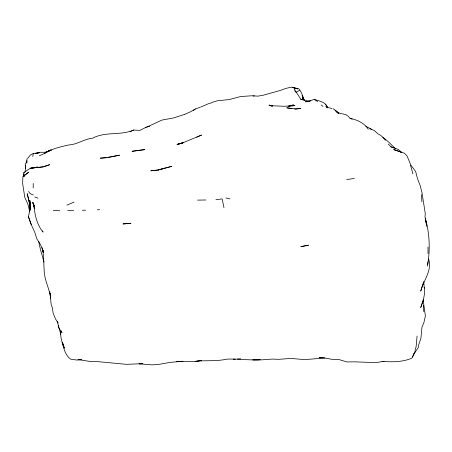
<?xml version="1.0" encoding="UTF-8"?>
<svg xmlns="http://www.w3.org/2000/svg" width="452" height="452" viewBox="0 0 452 452"><rect width="100%" height="100%" fill="white"/><g stroke="black" fill="none" stroke-linecap="round" stroke-linejoin="round"><path stroke-width="0.68" d="M428.016 253.555L428.016 247.024M23.832 175.755L23.86 172.534L30.425 168.229L37.572 167.037L31.256 168.268M33.177 187.947L33.262 183.416M32.793 156.499L33.307 153.454L39.426 152.759L35.651 153.482M417.077 336.09L416.173 346.356L415.021 350.599M427.592 266.087L427.937 261.623M25.188 171.783L25.583 165.59M26.849 163.2L27.075 160.652M427.66 264.912C430.264 249.493 429.654 233.277 425.292 218.209L426.795 226.203L424.982 216.649L425.298 213.7L421.965 192.58L420.179 185.563L417.495 178.664L415.665 171.557L410.761 164.952L407.06 155.974L405.387 154.211L403.924 153.047L393.715 149.567L401.19 152.194L398.387 149.454L390.963 146.798L388.257 144.024M43.754 252.713L40.533 244.656L36.793 238.746L34.827 232.475L31.239 224.582L28.414 216.638L29.962 209.728L29.979 203.055L29.578 211.542C30.578 205.547 28.708 199.405 27.21 193.62L29.583 204.106M27.295 158.115L26.035 163.042L25.205 164.409L25.561 168.398M423.53 282.144L420.767 291.15C423.411 280.189 432.321 270.997 428.666 259.007M24.075 175.981L24.487 175.014L23.035 176.579L28.77 172.105L22.928 176.687L22.6 183.286L24.815 197.445L27.939 204.264L29.634 211.22M412.58 357.131L414.992 351.809M303.388 99.903L302.614 98.886L303.145 97.734L304.524 100.576M411.97 357.939L413.597 354.436M414.976 351.712L413.603 354.424L418.303 347.52L418.648 344.836L420.919 338.294L421.936 327.288L423.925 322.519L425.394 315.959L423.677 303.648L423.496 299.518L424.473 293.817L424.366 287.336M28.052 157.991L30.408 155.008L33.307 153.454M299.495 90.31L296.478 92.208L295.325 92.005L294.275 89.01L300.795 99.265L303.021 99.898M193.292 110.441L195.428 108.972L200.389 107.158M145.341 127.797L162.002 120.057L173.602 117.938L184.806 114.316M24.854 172.212L23.86 172.534M195.428 108.972L190.484 111.785L184.924 114.243M35.623 153.381L39.957 152.301L45.658 152.256L51.347 150.087L45.59 152.341L50.743 149.985L44.533 153.364C51.929 148.787 60.534 146.753 68.953 144.934C77.309 144.51 84.23 138.962 92.632 138.176C105.638 131.244 120.763 135.798 133.713 130.018L139.798 130.425L145.374 127.617M130.018 131.781L133.713 130.018M39.352 155.827L45.115 153.087M196.727 137.227L201.598 135.041L183.681 142.47L177.286 144.527L183.263 142.679L176.975 144.431L183.235 142.713M66.919 205.129L73.953 202.134M201.01 106.932L208.739 103.604L211.915 102.734M411.535 358.283C402.297 362.233 391.907 362.024 382.059 361.425L384.053 361.295L375.821 362.645L354.899 361.843L346.904 361.945L338.774 359.481L332.491 359.436L324.604 357.967L319.078 357.701L324.818 358.007L304.721 359.611L290.952 358.442L278.601 359.334L272.313 359.086L259.476 360.001L252.804 359.843L260.38 359.6M327.553 107.565C325.632 101.768 319.197 101.101 314.247 99.395L306.818 101.807L309.484 101.248M288.201 106.389L293.467 104.887L288.24 106.373L290.246 106.141M212.095 102.321L217.734 100.728L229.283 99.576L240.549 96.547L252.075 95.762L257.917 96.146L263.584 95.129L280.336 90.434L285.867 88.411L291.472 87.14L297.693 88.886L292.806 87.552L298.704 88.694C301.405 91.615 302.716 95.711 303.682 99.508M164.822 168.155L157.912 170.099L150.782 170.822L158.149 169.98L171.749 166.347L158.149 169.98M146.589 127.023L149.697 126.227M108.135 157.471L119.582 155.183L106.655 157.562L100.327 158.16L106.864 157.737M346.735 179.647L354.391 178.354M310.784 100.892L305.343 101.779L307.388 101.66M198.405 360.922L195.761 361.284C206.191 360.221 216.655 361.464 226.989 359.131C237.724 358.718 248.289 360.295 259.024 359.803M199.727 360.741L201.716 360.464L195.626 361.549L176.659 361.476L180.178 361.368M215.96 199.733L222.141 198.914L223.96 207.666M291.58 105.983L294.919 105.587L283.963 106.282L270.2 105.661L272.104 106.028M294.676 109.13L300.947 108.418L296.094 108.938L286.805 107.808L291.958 108.729M81.891 359.589L77.1 360.063L70.585 359.148C65.873 355.521 63.755 349.515 62.873 343.802M253.148 96.039L254.397 95.937M233.26 359.25L235.322 359.108M237.379 358.967L240.763 358.837M142.668 363.645L126.543 364.346L95.016 361.38L89.298 361.323L77.93 359.583M142.877 363.623L139.018 363.86L151.928 364.86L158.234 364.504L170.534 362.323L182.992 361.278L181.585 361.323M97.287 209.813L99.632 209.722M67.676 210.502L73.67 210.276M82.349 210.265L85.597 210.174M205.869 199.993L197.62 200.123M53.319 210.417L59.709 210.773M332.062 108.503L327.559 107.474L325.898 106.502L327.384 107.921M308.863 101.118L300.795 99.265M225.864 197.965L229.893 198.874M333.141 108.729L334.915 110.005L337.124 112.599L345.786 114.605L347.854 115.995L350.023 118.232L352.119 119.238M272.742 105.994L268.946 105.101L272.138 106.09M369.826 128.769L374.279 130.447L377.883 133.798L380.33 135.142L388.714 142.064L395.782 149.064M350.023 118.232C357.086 119.921 364.267 122.876 368.295 129.278M33.278 194.897L31.228 194.241L29.47 192.897L28.64 191.428M34.753 196.999L38.013 198.157M314.247 99.395L317.615 101.508M390.963 146.798L393.376 147.934M365.849 126.289L371.578 129.272M337.124 112.599L338.277 113.271M338.977 113.073L335.079 110.175L338.599 113.113M321.208 104.971L323.016 106.401M401.466 152.386L399.952 151.171L401.19 152.194M302.614 98.886L304.603 100.502M382.884 137.397L385.516 140.278M327.649 107.536L325.429 104.129M61.11 330.87L62.014 332.649L58.811 327.994L57.607 322.27L55.636 319.157L53.251 313.552L52.296 307.642L51.104 304.162L50.438 296.433M303.936 99.389L302.151 95.587L303.303 98.751M34.262 205.79L32.855 202.581L34.612 208.615L33.742 205.327M34.188 205.694L32.855 202.581L34.092 205.683M42.544 230.848L43.093 232.13C36.923 224.819 34.945 215.18 33.928 205.931M57.381 321.219L58.088 323.067M28.414 216.638L31.239 224.582M44.036 262.126L40.437 249.51L38.725 241.554M58.398 325.536L60.749 334.248L60.511 331.762L60.952 337.429L62.24 342.904L64.314 348.198L63.721 345.707M410.552 165.279L412.896 173.828M49.754 291.8L50.601 298.066C49.556 288.54 44.155 279.816 44.16 269.98C43.663 262.906 43.838 255.792 42.437 248.803L42.974 250.764M42.053 247.555L43.109 251.606M42.437 248.803L43.217 251.894M23.447 173.811L24.029 176.291M62.483 342.237L63.393 346.232L62.873 343.729M23.843 174.449L24.199 176.303M29.775 205.394L30.058 207.332M30.086 209.575L29.719 206.366L30.052 210.446M50.438 296.314L50.601 298.066L50.285 293.28M423.727 281.5L424.264 288.133M423.366 305.366L423.812 311.744M421.53 194.569L421.863 201.784M423.496 299.518L420.767 307.422L423.496 299.518M49.573 164.737L43.415 166.89L30.425 168.229L42.691 166.873L49.573 164.737M308.45 245.21L300.964 246.6L308.45 245.21M138.527 150.33L132.04 151.324L144.855 149.635L138.527 150.33M130.628 223.361L122.967 223.938L130.961 223.35L130.628 223.361M30.566 204.643L29.798 200.36L30.634 205.078L30.566 204.643"/></g></svg>
